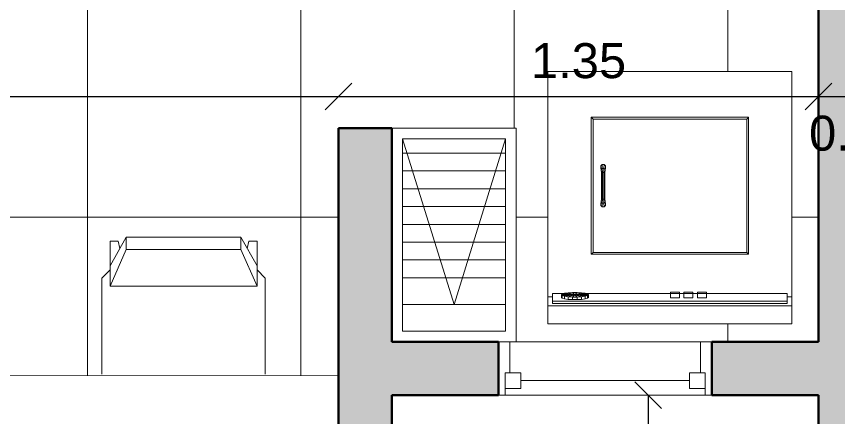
# Model space of a CAD drawing. Header units: metres. Extents: x 11 to 152, y 1 to 34.
# Drawn here: x 36.825 to 39.137, y 20.805 to 21.932 of the extents above; entities that cross this region are included whole.
import ezdxf

# ---------------------------------------------------------------- set-up
doc = ezdxf.new("R2010")
doc.units = ezdxf.units.M
for name, color, linetype, lineweight in [('A-ANNO-DIMS', 211, 'Continuous', 9), ('A-FLOR-PATT', 8, 'Continuous', 9), ('A-GLAZ', 151, 'Continuous', 9), ('A-GLAZ-1', 151, 'Continuous', 18), ('A-WALL', 113, 'Continuous', 9), ('A-WALL-1', 113, 'Continuous', 50), ('A-WALL-PATT-1', 111, 'Continuous', 9), ('G-IMPT', 8, 'Continuous', 9), ('I-FURN', 30, 'Continuous', 9), ('P-SANR-FIXT', 6, 'Continuous', 9), ('Q-SPCQ', 91, 'Continuous', 9)]:
    doc.layers.add(name, color=color, linetype=linetype, lineweight=lineweight)
doc.styles.add('Arial_1', font='Arial.ttf', dxfattribs={"height": 0.098353})
doc.dimstyles.new('Cota_1_25', dxfattribs={"dimscale": 0.3048, "dimtxt": 0.1, "dimasz": 0.246063, "dimexe": 0, "dimexo": 0.0625, "dimgap": 0.164042, "dimtad": 1, "dimrnd": 0.01, "dimzin": 0, "dimdsep": 46, "dimtxsty": 'Arial_1', "dimblk1": 'OBLIQUE', "dimblk2": 'OBLIQUE', "dimsah": 1, "dimcen": 0.09, "dimazin": 0, "dimtfac": 1, "dimtdec": 4, "dimtix": 1, "dimtmove": 0, "dimatfit": 3, "dimfxl": 0, "dimfxlon": 1, "dimtvp": 1, "dimtolj": 1, "dimtzin": 0, "dimarcsym": 2})
doc.dimstyles.new('Cota_1_25_3', dxfattribs={"dimscale": 0.3048, "dimtxt": 0.1, "dimasz": 0.246063, "dimexe": 0, "dimexo": 0.0625, "dimgap": 0.164042, "dimtad": 1, "dimrnd": 0.01, "dimzin": 0, "dimdsep": 46, "dimtxsty": 'Arial_1', "dimblk1": 'OBLIQUE', "dimblk2": 'OBLIQUE', "dimsah": 1, "dimcen": 0.09, "dimazin": 0, "dimtfac": 1, "dimtdec": 4, "dimtix": 1, "dimtmove": 2, "dimatfit": 3, "dimfxl": 0, "dimfxlon": 1, "dimtvp": 1, "dimtolj": 1, "dimtzin": 0, "dimarcsym": 2})

# ---------------------------------------------------------------- blocks, each defined once
blk = doc.blocks.new('mesa175 - mesa001-1567836-1 Piso')
at = {"layer": 'I-FURN'}
for p, q in [((37.3905, 19.447), (36.2348, 19.447)), ((37.3905, 18.8423), (37.3905, 19.447)), ((36.2348, 18.8423), (37.3905, 18.8423))]:
    blk.add_line(p, q, dxfattribs=at)
blk = doc.blocks.new('Seating16 - 12ZSTG16_dwg-1222578-1 Piso')
at = {"layer": 'G-IMPT'}
for p, q in [((-0.4826, 0.2068), (-0.4596, 0.2298)), ((-0.4596, 0.2298), (-0.4826, 0.2068)), ((-0.4596, 0.2298), (-0.19, 0.2298)), ((-0.19, 0.2298), (-0.4596, 0.2298)), ((-0.5745, 0.1609), (-0.4941, 0.2068)), ((-0.5745, 0.1609), (-0.4941, 0.2068)), ((-0.4941, 0.2068), (-0.563, 0.2068)), ((-0.563, 0.2068), (-0.563, 0.1838)), ((-0.5401, 0.1609), (-0.4366, 0.2068)), ((-0.5401, 0.1609), (-0.4366, 0.2068)), ((-0.4366, 0.2068), (-0.4941, 0.2068)), ((-0.4366, 0.2068), (-0.4366, -0.2068)), ((-0.543, 0.1789), (-0.563, 0.1838)), ((-0.5745, -0.1609), (-0.5745, 0.1609)), ((-0.5745, 0.1609), (-0.5401, 0.1609)), ((-0.5745, -0.1609), (-0.5745, 0.1609)), ((-0.5401, 0.1609), (-0.5745, 0.1609)), ((-0.5401, -0.1609), (-0.5401, 0.1609)), ((-0.5401, 0.1609), (-0.5401, -0.1609)), ((-0.5745, -0.1609), (-0.5401, -0.1609)), ((-0.5745, -0.1609), (-0.4941, -0.2068)), ((-0.5401, -0.1609), (-0.5745, -0.1609)), ((-0.5745, -0.1609), (-0.4941, -0.2068)), ((-0.5401, -0.1609), (-0.4366, -0.2068)), ((-0.5401, -0.1609), (-0.4366, -0.2068)), ((-0.543, -0.1789), (-0.563, -0.1838)), ((-0.563, -0.1838), (-0.563, -0.2068)), ((-0.4941, -0.2068), (-0.563, -0.2068)), ((-0.4366, -0.2068), (-0.4941, -0.2068)), ((-0.4596, -0.2298), (-0.4826, -0.2068)), ((-0.4596, -0.2298), (-0.4826, -0.2068)), ((-0.4596, -0.2298), (-0.19, -0.2298)), ((-0.19, -0.2298), (-0.4596, -0.2298))]:
    blk.add_line(p, q, dxfattribs=at)
blk = doc.blocks.new('Seating16 - Seating16-1234238-1 Piso')
blk.add_blockref('Seating16 - 12ZSTG16_dwg-1222578-1 Piso', (0, 0))
blk = doc.blocks.new('M_Fixed - 60x60-1425648-1 Piso')
at = {"layer": 'A-GLAZ-1'}
for p, q in [((-0.3, 0.088), (-0.281, 0.088)), ((-0.281, 0.088), (-0.281, 0.025)), ((0.281, 0.088), (0.281, 0.025)), ((0.2989, 0.088), (0.281, 0.088)), ((-0.281, 0.069), (-0.237, 0.069)), ((-0.237, 0.069), (-0.237, 0.025)), ((-0.237, 0.047), (0.237, 0.047)), ((0.237, 0.069), (0.237, 0.025)), ((0.281, 0.069), (0.237, 0.069)), ((-0.281, 0.025), (-0.237, 0.025)), ((-0.268, 0.025), (-0.268, -0.062)), ((0.237, 0.025), (0.281, 0.025)), ((0.268, 0.025), (0.268, -0.062)), ((-0.3, -0.062), (-0.268, -0.062)), ((0.3, -0.062), (0.268, -0.062))]:
    blk.add_line(p, q, dxfattribs=at)
blk = doc.blocks.new('EA Lavadero - EA Lavadero 5-1822746-1 Piso')
at = {"layer": 'P-SANR-FIXT'}
for p, q in [((0, 0), (0, -0.6)), ((0.03, -0.03), (0.03, -0.57)), ((0.32, -0.03), (0.03, -0.03)), ((0.03, -0.57), (0.03, -0.03)), ((0.03, -0.03), (0.32, -0.03)), ((0.32, -0.57), (0.32, -0.03)), ((0.32, -0.03), (0.32, -0.57)), ((0.175, -0.105), (0.03, -0.57)), ((0.03, -0.105), (0.32, -0.105)), ((0.175, -0.105), (0.32, -0.57)), ((0.175, -0.18), (0.03, -0.18)), ((0.175, -0.18), (0.32, -0.18)), ((0.175, -0.23), (0.03, -0.23)), ((0.175, -0.23), (0.32, -0.23)), ((0.175, -0.28), (0.03, -0.28)), ((0.175, -0.28), (0.32, -0.28)), ((0.175, -0.33), (0.03, -0.33)), ((0.175, -0.33), (0.32, -0.33)), ((0.175, -0.38), (0.03, -0.38)), ((0.175, -0.38), (0.32, -0.38)), ((0.175, -0.43), (0.03, -0.43)), ((0.175, -0.43), (0.32, -0.43)), ((0.175, -0.48), (0.03, -0.48)), ((0.175, -0.48), (0.32, -0.48)), ((0.175, -0.53), (0.03, -0.53)), ((0.175, -0.53), (0.32, -0.53)), ((0.03, -0.57), (0.32, -0.57)), ((0.32, -0.57), (0.03, -0.57)), ((0, -0.6), (0.35, -0.6))]:
    blk.add_line(p, q, dxfattribs=at)
blk = doc.blocks.new('Washer05 - 11ZWSH05_dwg-1221125-1 Piso')
at = {"layer": 'G-IMPT'}
for p, q in [((0, 0.6858), (0, 0)), ((0, 0.6858), (0.0506, 0.6858)), ((0.0759, 0.6858), (0.0506, 0.6858)), ((0.0506, 0), (0.0506, 0.6858)), ((0.0506, 0), (0.0506, 0.6858)), ((0.0563, 0.0126), (0.0563, 0.6732)), ((0.0563, 0.0126), (0.0563, 0.6732)), ((0.0634, 0.6732), (0.0563, 0.6732)), ((0.0563, 0.6732), (0.0634, 0.6732)), ((0.0634, 0.0126), (0.0634, 0.6732)), ((0.0851, 0.6732), (0.0634, 0.6732)), ((0.0634, 0.0126), (0.0634, 0.6732)), ((0.0634, 0.6732), (0.0851, 0.6732)), ((0.0759, 0.6858), (0.0759, 0.6732)), ((0.0759, 0.6858), (0.7084, 0.6858)), ((0.0851, 0.6406), (0.0851, 0.6732)), ((0.7084, 0), (0.7084, 0.6858)), ((0.074, 0.6479), (0.0718, 0.6456)), ((0.074, 0.6479), (0.0813, 0.6479)), ((0.074, 0.6479), (0.0813, 0.6479)), ((0.0791, 0.6456), (0.0813, 0.6479)), ((0.0836, 0.6456), (0.0813, 0.6479)), ((0.0813, 0.6479), (0.0813, 0.6099)), ((0.0683, 0.6289), (0.0675, 0.6165)), ((0.0683, 0.6289), (0.0698, 0.639)), ((0.0756, 0.6289), (0.0683, 0.6289)), ((0.0756, 0.6289), (0.0683, 0.6289)), ((0.0698, 0.639), (0.0718, 0.6456)), ((0.0771, 0.639), (0.0698, 0.639)), ((0.0771, 0.639), (0.0698, 0.639)), ((0.0791, 0.6456), (0.0718, 0.6456)), ((0.0791, 0.6456), (0.0718, 0.6456)), ((0.0756, 0.6289), (0.0749, 0.6165)), ((0.0771, 0.639), (0.0756, 0.6289)), ((0.0756, 0.6289), (0.0813, 0.6099)), ((0.0771, 0.639), (0.0791, 0.6456)), ((0.0771, 0.639), (0.0813, 0.6099)), ((0.0791, 0.6456), (0.0813, 0.6099)), ((0.0836, 0.6456), (0.0813, 0.6099)), ((0.0856, 0.639), (0.0813, 0.6099)), ((0.0871, 0.6289), (0.0813, 0.6099)), ((0.0836, 0.6456), (0.0856, 0.639)), ((0.0856, 0.639), (0.0871, 0.6289)), ((0.0871, 0.6289), (0.0878, 0.6165)), ((0.0675, 0.6165), (0.0749, 0.6165)), ((0.0675, 0.6165), (0.0675, 0.6033)), ((0.0675, 0.6165), (0.0749, 0.6165)), ((0.0683, 0.5909), (0.0675, 0.6033)), ((0.0749, 0.6033), (0.0675, 0.6033)), ((0.0749, 0.6033), (0.0675, 0.6033)), ((0.0813, 0.6099), (0.0749, 0.6165)), ((0.0749, 0.6165), (0.0749, 0.6033)), ((0.0813, 0.6099), (0.0749, 0.6033)), ((0.0756, 0.5909), (0.0749, 0.6033)), ((0.0756, 0.5909), (0.0813, 0.6099)), ((0.0771, 0.5808), (0.0813, 0.6099)), ((0.0791, 0.5742), (0.0813, 0.6099)), ((0.0878, 0.6165), (0.0813, 0.6099)), ((0.0878, 0.6033), (0.0813, 0.6099)), ((0.0856, 0.5808), (0.0813, 0.6099)), ((0.0871, 0.5909), (0.0813, 0.6099)), ((0.0836, 0.5742), (0.0813, 0.6099)), ((0.0813, 0.572), (0.0813, 0.6099)), ((0.0878, 0.6033), (0.0871, 0.5909)), ((0.0878, 0.6033), (0.0878, 0.6165)), ((0.0756, 0.5909), (0.0683, 0.5909)), ((0.0698, 0.5808), (0.0683, 0.5909)), ((0.0756, 0.5909), (0.0683, 0.5909)), ((0.0771, 0.5808), (0.0698, 0.5808)), ((0.0698, 0.5808), (0.0718, 0.5742)), ((0.0771, 0.5808), (0.0698, 0.5808)), ((0.0756, 0.5909), (0.0771, 0.5808)), ((0.0771, 0.5808), (0.0791, 0.5742)), ((0.0856, 0.5808), (0.0836, 0.5742)), ((0.0851, 0.3415), (0.0851, 0.5792)), ((0.0856, 0.5808), (0.0871, 0.5909)), ((0.074, 0.572), (0.0718, 0.5742)), ((0.0791, 0.5742), (0.0718, 0.5742)), ((0.0791, 0.5742), (0.0718, 0.5742)), ((0.074, 0.572), (0.0813, 0.572)), ((0.074, 0.572), (0.0813, 0.572)), ((0.0791, 0.5742), (0.0813, 0.572)), ((0.0836, 0.5742), (0.0813, 0.572)), ((0.5801, 0.5639), (0.1953, 0.5639)), ((0.1953, 0.5639), (0.1953, 0.1217)), ((0.2004, 0.5588), (0.1953, 0.5639)), ((0.2004, 0.1268), (0.2004, 0.5588)), ((0.2004, 0.5588), (0.5751, 0.5588)), ((0.5801, 0.5639), (0.5751, 0.5588)), ((0.5751, 0.5588), (0.5751, 0.1268)), ((0.5801, 0.5639), (0.5801, 0.1217)), ((0.3318, 0.5368), (0.3281, 0.5331)), ((0.3281, 0.5279), (0.3281, 0.5331)), ((0.3281, 0.5331), (0.3387, 0.5329)), ((0.3318, 0.5368), (0.337, 0.5368)), ((0.3318, 0.5368), (0.3411, 0.5361)), ((0.3444, 0.5361), (0.337, 0.5368)), ((0.3411, 0.5361), (0.3387, 0.5329)), ((0.3387, 0.5329), (0.3387, 0.5282)), ((0.3387, 0.5329), (0.3502, 0.5325)), ((0.3444, 0.5361), (0.3411, 0.5361)), ((0.3411, 0.5361), (0.3502, 0.5352)), ((0.3444, 0.5361), (0.3502, 0.5352)), ((0.3444, 0.5361), (0.3502, 0.5352)), ((0.3502, 0.5352), (0.4249, 0.5352)), ((0.3502, 0.5325), (0.3502, 0.5352)), ((0.3502, 0.5325), (0.3502, 0.5286)), ((0.3502, 0.5325), (0.4249, 0.5325)), ((0.4249, 0.5352), (0.4307, 0.5361)), ((0.4307, 0.5361), (0.4249, 0.5352)), ((0.4249, 0.5352), (0.4339, 0.5361)), ((0.4249, 0.5352), (0.4249, 0.5325)), ((0.4249, 0.5325), (0.4363, 0.5329)), ((0.4249, 0.5286), (0.4249, 0.5325)), ((0.4307, 0.5361), (0.438, 0.5368)), ((0.4307, 0.5361), (0.4339, 0.5361)), ((0.4432, 0.5368), (0.4339, 0.5361)), ((0.4363, 0.5329), (0.4339, 0.5361)), ((0.4363, 0.5329), (0.4469, 0.5331)), ((0.4363, 0.5282), (0.4363, 0.5329)), ((0.4432, 0.5368), (0.438, 0.5368)), ((0.4432, 0.5368), (0.4469, 0.5331)), ((0.4469, 0.5279), (0.4469, 0.5331)), ((0.3281, 0.5279), (0.3387, 0.5282)), ((0.3318, 0.5243), (0.3281, 0.5279)), ((0.3318, 0.5243), (0.3411, 0.5249)), ((0.337, 0.5243), (0.3318, 0.5243)), ((0.3444, 0.5249), (0.337, 0.5243)), ((0.3387, 0.5282), (0.3502, 0.5286)), ((0.3411, 0.5249), (0.3387, 0.5282)), ((0.3502, 0.5258), (0.3411, 0.5249)), ((0.3444, 0.5249), (0.3411, 0.5249)), ((0.3444, 0.5249), (0.3502, 0.5258)), ((0.3444, 0.5249), (0.3502, 0.5258)), ((0.3502, 0.5258), (0.3502, 0.5286)), ((0.4249, 0.5286), (0.3502, 0.5286)), ((0.3502, 0.5258), (0.4249, 0.5258)), ((0.4249, 0.5286), (0.4249, 0.5258)), ((0.4249, 0.5286), (0.4363, 0.5282)), ((0.4249, 0.5258), (0.4307, 0.5249)), ((0.4307, 0.5249), (0.4249, 0.5258)), ((0.4249, 0.5258), (0.4339, 0.5249)), ((0.4307, 0.5249), (0.438, 0.5243)), ((0.4307, 0.5249), (0.4339, 0.5249)), ((0.4363, 0.5282), (0.4339, 0.5249)), ((0.4432, 0.5243), (0.4339, 0.5249)), ((0.4363, 0.5282), (0.4469, 0.5279)), ((0.438, 0.5243), (0.4432, 0.5243)), ((0.4432, 0.5243), (0.4469, 0.5279)), ((0.0729, 0.3162), (0.0729, 0.3415)), ((0.0845, 0.3415), (0.0729, 0.3415)), ((0.0889, 0.3415), (0.0845, 0.3415)), ((0.0845, 0.3162), (0.0845, 0.3415)), ((0.0889, 0.3415), (0.0889, 0.3162)), ((0.0729, 0.3162), (0.0845, 0.3162)), ((0.0729, 0.3036), (0.0729, 0.2783)), ((0.0729, 0.3036), (0.0845, 0.3036)), ((0.0889, 0.3162), (0.0845, 0.3162)), ((0.0889, 0.3036), (0.0845, 0.3036)), ((0.0845, 0.2783), (0.0845, 0.3036)), ((0.0851, 0.3036), (0.0851, 0.3162)), ((0.0889, 0.3036), (0.0889, 0.2783)), ((0.0845, 0.2783), (0.0729, 0.2783)), ((0.0889, 0.2783), (0.0845, 0.2783)), ((0.0851, 0.2656), (0.0851, 0.2783)), ((0.0845, 0.2656), (0.0729, 0.2656)), ((0.0729, 0.2403), (0.0729, 0.2656)), ((0.0845, 0.2656), (0.0889, 0.2656)), ((0.0845, 0.2656), (0.0845, 0.2403)), ((0.0889, 0.2403), (0.0889, 0.2656)), ((0.0845, 0.2403), (0.0729, 0.2403)), ((0.0889, 0.2403), (0.0845, 0.2403)), ((0.0851, 0.0126), (0.0851, 0.2403)), ((0.2004, 0.1268), (0.1953, 0.1217)), ((0.5801, 0.1217), (0.1953, 0.1217)), ((0.2004, 0.1268), (0.5751, 0.1268)), ((0.5751, 0.1268), (0.5801, 0.1217)), ((0.0634, 0.0126), (0.0563, 0.0126)), ((0.0634, 0.0126), (0.0563, 0.0126)), ((0.0634, 0.0126), (0.0851, 0.0126)), ((0.0759, 0.0126), (0.0759, 0)), ((0, 0), (0.0506, 0)), ((0.0759, 0), (0.0506, 0)), ((0.7084, 0), (0.0759, 0))]:
    blk.add_line(p, q, dxfattribs=at)
blk = doc.blocks.new('Washer05 - Washer05-1234231-1 Piso')
blk.add_blockref('Washer05 - 11ZWSH05_dwg-1221125-1 Piso', (0, 0))
blk = doc.blocks.new('_Oblique')
at = {"color": 0, "linetype": 'ByBlock', "lineweight": -2}
blk.add_line((-0.5, -0.5), (0.5, 0.5), dxfattribs=at)
blk = doc.blocks.new('DIMBLOCK1-1 Piso')
at = {"layer": 'A-ANNO-DIMS', "color": 0, "lineweight": -2, "transparency": 16777216}
blk.add_line((38.6022, 20.8682), (38.6022, 18.7682), dxfattribs=at)
at = {"layer": 'Defpoints', "color": 0, "transparency": 16777216}
for p in [(38.6022, 20.8682), (38.6022, 18.7682), (38.6022, 18.7682)]:
    blk.add_point(p, dxfattribs=at)
at = {"layer": 'A-ANNO-DIMS', "color": 0, "lineweight": -2, "transparency": 16777216, "xscale": 0.075, "yscale": 0.075, "zscale": 0.075}
for p, rotation in [((38.6022, 20.8682), 90), ((38.6022, 18.7682), 270)]:
    blk.add_blockref('_Oblique', p, dxfattribs=dict(at, rotation=rotation))
at = {"layer": 'A-ANNO-DIMS', "color": 0, "transparency": 16777216, "insert": (38.502, 19.8182), "char_height": 0.09835, "attachment_point": 5, "rotation": 90, "style": 'Arial_1'}
blk.add_mtext('\\A1;2.10', dxfattribs=at)
blk = doc.blocks.new('DIMBLOCK45-1 Piso')
at = {"layer": 'A-ANNO-DIMS', "color": 0, "lineweight": -2, "transparency": 16777216}
blk.add_line((37.7309, 21.7073), (39.081, 21.7073), dxfattribs=at)
at = {"layer": 'Defpoints', "color": 0, "transparency": 16777216}
for p in [(37.7309, 21.7073), (39.081, 21.7073), (39.081, 21.7073)]:
    blk.add_point(p, dxfattribs=at)
at = {"layer": 'A-ANNO-DIMS', "color": 0, "lineweight": -2, "transparency": 16777216, "xscale": 0.075, "yscale": 0.075, "zscale": 0.075, "rotation": 180}
blk.add_blockref('_Oblique', (37.7309, 21.7073), dxfattribs=at)
at = {"layer": 'A-ANNO-DIMS', "color": 0, "lineweight": -2, "transparency": 16777216, "xscale": 0.075, "yscale": 0.075, "zscale": 0.075}
blk.add_blockref('_Oblique', (39.081, 21.7073), dxfattribs=at)
at = {"layer": 'A-ANNO-DIMS', "color": 0, "transparency": 16777216, "insert": (38.406, 21.8075), "char_height": 0.09835, "attachment_point": 5, "style": 'Arial_1'}
blk.add_mtext('\\A1;1.35', dxfattribs=at)
blk = doc.blocks.new('DIMBLOCK46-1 Piso')
at = {"layer": 'A-ANNO-DIMS', "color": 0, "lineweight": -2, "transparency": 16777216}
blk.add_line((39.081, 21.7073), (39.231, 21.7073), dxfattribs=at)
at = {"layer": 'Defpoints', "color": 0, "transparency": 16777216}
for p in [(39.081, 21.7073), (39.231, 21.7073), (39.231, 21.7073)]:
    blk.add_point(p, dxfattribs=at)
at = {"layer": 'A-ANNO-DIMS', "color": 0, "lineweight": -2, "transparency": 16777216, "xscale": 0.075, "yscale": 0.075, "zscale": 0.075, "rotation": 180}
blk.add_blockref('_Oblique', (39.081, 21.7073), dxfattribs=at)
at = {"layer": 'A-ANNO-DIMS', "color": 0, "lineweight": -2, "transparency": 16777216, "xscale": 0.075, "yscale": 0.075, "zscale": 0.075}
blk.add_blockref('_Oblique', (39.231, 21.7073), dxfattribs=at)
at = {"layer": 'A-ANNO-DIMS', "color": 0, "transparency": 16777216, "insert": (39.0543, 21.6536), "char_height": 0.09835, "attachment_point": 1, "line_spacing_factor": 0.938532, "style": 'Arial_1'}
blk.add_mtext('\\A1;0.15', dxfattribs=at)
blk = doc.blocks.new('DIMBLOCK188-1 Piso')
at = {"layer": 'A-ANNO-DIMS', "color": 0, "lineweight": -2, "transparency": 16777216}
blk.add_line((34.7751, 21.7073), (37.7309, 21.7073), dxfattribs=at)
at = {"layer": 'Defpoints', "color": 0, "transparency": 16777216}
for p in [(34.7751, 21.7073), (37.7309, 21.7073), (37.7309, 21.7073)]:
    blk.add_point(p, dxfattribs=at)
at = {"layer": 'A-ANNO-DIMS', "color": 0, "lineweight": -2, "transparency": 16777216, "xscale": 0.075, "yscale": 0.075, "zscale": 0.075, "rotation": 180}
blk.add_blockref('_Oblique', (34.7751, 21.7073), dxfattribs=at)
at = {"layer": 'A-ANNO-DIMS', "color": 0, "lineweight": -2, "transparency": 16777216, "xscale": 0.075, "yscale": 0.075, "zscale": 0.075}
blk.add_blockref('_Oblique', (37.7309, 21.7073), dxfattribs=at)
at = {"layer": 'A-ANNO-DIMS', "color": 0, "transparency": 16777216, "insert": (36.253, 21.8075), "char_height": 0.09835, "attachment_point": 5, "style": 'Arial_1'}
blk.add_mtext('\\A1;2.96', dxfattribs=at)

msp = doc.modelspace()

# ---------------------------------------------------------------- hatches: boundary and pattern name
at = {"layer": 'A-FLOR-PATT'}
h = msp.add_hatch(dxfattribs=at)
h.set_pattern_fill('FP_3', color=256, style=0, pattern_type=2)
h.set_pattern_definition([(90, (17.825, 11.168), (-0.6, 4e-17), []), (180, (17.825, 11.168), (-7e-17, -0.6), [])])
h.paths.add_polyline_path([(37.1443, 18.6182), (37.7309, 18.6182), (37.7309, 21.6183), (38.2309, 21.6182), (38.2309, 21.0182), (39.081, 21.0182), (39.081, 22.5183), (37.7309, 22.5183), (37.7309, 22.445), (35.881, 22.445), (35.881, 23.07), (34.7751, 23.07), (34.7751, 21.3181), (35.6752, 21.3181), (35.6752, 20.2181), (34.7754, 20.2181), (34.7751, 20.1283), (34.7254, 20.1283), (34.7254, 20.1133), (34.6904, 20.1133), (34.6904, 20.1283), (34.6254, 20.1283), (34.6254, 19.2083), (34.6904, 19.2083), (34.6904, 19.2233), (34.7254, 19.2233), (34.7254, 19.2083), (34.7754, 19.2083), (34.7751, 18.6182), (36.0344, 18.6182)], flags=0)
h.paths.add_polyline_path([(37.1113, 19.9453), (37.1113, 19.9453), (37.1113, 19.9338)], flags=0)
h.paths.add_polyline_path([(37.502, 19.9338), (37.502, 19.9453), (37.479, 19.9453), (37.474, 19.9653), (37.4561, 19.9338), (37.1343, 19.9338), (37.1163, 19.9653), (37.1113, 19.9453), (37.0884, 19.9453), (37.0884, 20.0258), (37.0654, 20.0487), (37.0654, 20.3183), (36.5752, 20.3183), (36.5752, 20.923), (37.0654, 20.923), (37.0654, 21.1972), (37.0884, 21.2202), (37.0884, 21.3006), (37.1113, 21.3006), (37.1163, 21.2807), (37.1343, 21.3121), (37.4561, 21.3121), (37.474, 21.2806), (37.479, 21.3006), (37.502, 21.3006), (37.502, 21.2202), (37.525, 21.1972), (37.525, 20.923), (37.7309, 20.923), (37.7309, 20.3184), (37.525, 20.3183), (37.525, 20.0487), (37.502, 20.0258), (37.502, 19.9453)], flags=0)
h.paths.add_polyline_path([(37.0884, 19.9338), (37.0884, 19.9338), (37.0884, 19.9338)], flags=0)
h.paths.add_polyline_path([(38.809, 21.0691), (38.3199, 21.0691), (38.3199, 21.7775), (39.0057, 21.7775), (39.0057, 21.0691), (38.9791, 21.0691)], flags=0)
h.paths.add_polyline_path([(35.4409, 22.2775), (35.4386, 22.2777), (35.4355, 22.2807), (35.432, 22.2799), (35.4315, 22.2815), (35.4313, 22.2829), (35.4302, 22.2815), (35.4294, 22.2965), (35.4294, 22.3197), (35.4126, 22.3197), (35.4126, 22.3705), (35.4008, 22.3705), (35.4008, 22.3197), (35.3784, 22.3197), (35.3777, 22.2815), (35.3764, 22.2815), (35.3759, 22.2799), (35.3715, 22.2781), (35.3634, 22.2776), (35.3624, 22.2777), (35.3593, 22.2807), (35.3558, 22.2799), (35.3553, 22.2815), (35.3551, 22.2829), (35.354, 22.2815), (35.3532, 22.2965), (35.3532, 22.3197), (34.831, 22.3197), (34.831, 23.02), (35.831, 23.02), (35.831, 22.3705), (35.8105, 22.3705), (35.8105, 22.3197), (35.785, 22.3197), (35.7842, 22.3134), (35.782, 22.3112), (35.7791, 22.3104), (35.4657, 22.3112), (35.4636, 22.3134), (35.4628, 22.3163), (35.4628, 22.3197), (35.4546, 22.3197), (35.4539, 22.2815), (35.4526, 22.2815), (35.4521, 22.2799), (35.4477, 22.2781), (35.4421, 22.2775)], flags=0)
at = {"layer": 'A-WALL-PATT-1'}
for points in [[(39.156, 18.7682), (39.231, 18.7682), (39.231, 23.07), (39.081, 23.07), (39.081, 18.7682)], [(37.8809, 18.7682), (37.8809, 21.6183), (37.7309, 21.6183), (37.7309, 18.7682)]]:
    msp.add_hatch(color=256, dxfattribs=at).paths.add_polyline_path(points, flags=0)
h = msp.add_hatch(color=256, dxfattribs=at)
h.paths.add_polyline_path([(39.081, 20.8682), (39.081, 21.0182), (38.781, 21.0182), (38.781, 20.8682), (38.809, 20.8682)], flags=0)
h.paths.add_polyline_path([(38.181, 20.8682), (38.181, 21.0182), (37.8809, 21.0182), (37.8809, 20.8682)], flags=0)

# ---------------------------------------------------------------- linework, layer by layer
at = {"layer": 'A-WALL'}
for p, q in [((38.181, 21.0182), (38.781, 21.0182)), ((38.781, 20.8682), (38.181, 20.8682))]:
    msp.add_line(p, q, dxfattribs=at)
at = {"layer": 'A-WALL-1'}
for p, q in [((39.081, 22.5183), (39.081, 21.0182)), ((37.7309, 21.6183), (37.7309, 18.6182)), ((37.8809, 21.6183), (37.7309, 21.6183)), ((37.8809, 21.0182), (37.8809, 21.6183)), ((38.181, 21.0182), (37.8809, 21.0182)), ((38.181, 20.8682), (38.181, 21.0182)), ((39.081, 21.0182), (38.781, 21.0182)), ((38.781, 21.0182), (38.781, 20.8682)), ((37.8809, 20.8682), (38.181, 20.8682)), ((37.8809, 18.7682), (37.8809, 20.8682)), ((38.781, 20.8682), (39.081, 20.8682)), ((39.081, 20.8682), (39.081, 18.6182))]:
    msp.add_line(p, q, dxfattribs=at)

# ---------------------------------------------------------------- block references
at = {"layer": 'A-GLAZ', "rotation": 180}
msp.add_blockref('M_Fixed - 60x60-1425648-1 Piso', (38.481, 20.9562), dxfattribs=at)
at = {"layer": 'I-FURN'}
for name, p, rotation in [('Seating16 - Seating16-1234238-1 Piso', (37.2952, 20.7376), 269.9980546953077), ('mesa175 - mesa001-1567836-1 Piso', (73.9651, 39.7666), 180.0019453046581)]:
    msp.add_blockref(name, p, dxfattribs=dict(at, rotation=rotation))
at = {"layer": 'P-SANR-FIXT', "rotation": 180}
msp.add_blockref('EA Lavadero - EA Lavadero 5-1822746-1 Piso', (38.2309, 21.0182), dxfattribs=at)
at = {"layer": 'Q-SPCQ', "rotation": 90.00000000000001}
msp.add_blockref('Washer05 - Washer05-1234231-1 Piso', (39.0057, 21.0691), dxfattribs=at)

# ---------------------------------------------------------------- dimensions: what is measured, and where the dimension line sits
at = {"layer": 'A-ANNO-DIMS'}
for base, p1, p2, override, picture, middle in [((37.7309, 21.7073), (34.7751, 21.7073), (37.7309, 21.7073), {"dimpost": '<>', "dimfxl": 2.955857}, 'DIMBLOCK188-1 Piso', (36.253, 21.8075)), ((39.081, 21.7073), (37.7309, 21.7073), (39.081, 21.7073), {"dimpost": '<>', "dimfxl": 1.350017}, 'DIMBLOCK45-1 Piso', (38.406, 21.8075))]:
    dim = msp.add_linear_dim(base=base, p1=p1, p2=p2, dimstyle='Cota_1_25', override=override, dxfattribs=at)
    dim.commit()
    dim.dimension.update_dxf_attribs({"geometry": picture, "text_midpoint": middle})
dim = msp.add_linear_dim(base=(39.231, 21.7073), p1=(39.081, 21.7073), p2=(39.231, 21.7073), dimstyle='Cota_1_25_3', override={"dimpost": '<>', "dimfxl": 0.15}, dxfattribs=at)
dim.commit()
dim.dimension.update_dxf_attribs({"geometry": 'DIMBLOCK46-1 Piso', "text_midpoint": (39.1824, 21.5881), "dimtype": 160})
dim = msp.add_linear_dim(base=(38.6022, 18.7682), p1=(38.6022, 20.8682), p2=(38.6022, 18.7682), angle=90, dimstyle='Cota_1_25', override={"dimpost": '<>', "dimfxl": 2.1}, dxfattribs=at)
dim.commit()
dim.dimension.update_dxf_attribs({"geometry": 'DIMBLOCK1-1 Piso', "text_midpoint": (38.502, 19.8182)})

doc.saveas('drawing.dxf')
